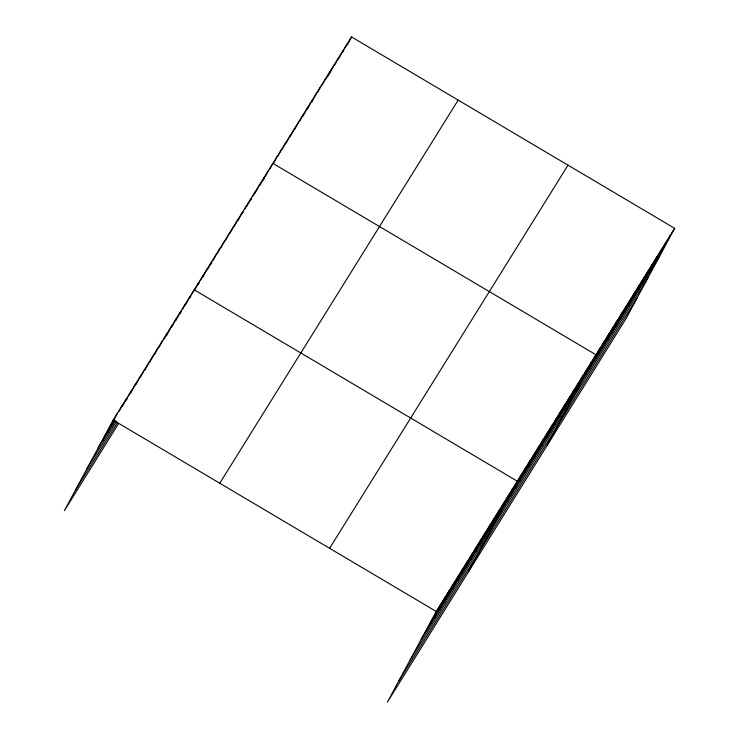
<?xml version="1.0" encoding="UTF-8"?>
<svg xmlns="http://www.w3.org/2000/svg" width="739" height="739" viewBox="0 0 739 739"><rect width="100%" height="100%" fill="white"/><g stroke="black" fill="none" stroke-linecap="round" stroke-linejoin="round"><path stroke-width="1.11" d="M674.624 228.323L436.222 611.458L387.439 702.05L625.85 318.915L674.624 228.323L351.561 36.95L113.15 420.085L64.376 510.677L118.416 423.835M102.675 440.666L117.658 412.852M107.183 433.433L114.139 420.519M118.951 411.577L122.157 405.609M111.681 426.191L114.896 420.232M122.378 406.321L126.665 398.376M126.351 400.076L127.422 398.09M128.494 396.104L131.163 391.143M130.849 392.843L135.671 383.901M135.893 384.613L140.17 376.668M140.392 377.38L144.678 369.426M144.899 370.137L149.176 362.193M149.934 361.907L153.684 354.951M154.442 354.674L158.183 347.718M158.94 347.432L162.691 340.476M163.984 339.201L167.19 333.243M166.349 335.94L171.697 326.01M171.919 326.712L176.196 318.768M175.882 320.477L180.704 311.535M180.39 313.234L181.461 311.248M182.533 309.262L185.203 304.292M185.424 305.004L189.711 297.06M189.932 297.771L191.004 295.785M192.066 293.799L194.209 289.817L517.282 481.191L468.498 571.783M194.302 290.741L198.579 282.797M198.135 284.709L199.207 282.723M200.278 280.737L202.948 275.776M202.504 277.688L207.326 268.747M207.41 269.67L211.696 261.726M210.717 264.636L211.788 262.65M212.85 260.664L216.065 254.696M217.229 253.634L220.434 247.676M221.063 247.602L224.804 240.655M225.432 240.581L229.173 233.626M229.801 233.561L233.552 226.605M234.171 226.531L237.921 219.575M238.013 220.499L242.29 212.555M242.383 213.479L243.454 211.493M244.517 209.506L246.66 205.534M246.752 206.458L251.029 198.505M250.586 200.426L251.657 198.44M252.729 196.445L255.398 191.484M254.955 193.396L259.777 184.454M259.86 185.378L264.146 177.434M263.167 180.344L264.239 178.358M265.301 176.372L268.516 170.413M269.68 169.342L272.885 163.384L595.948 354.757L547.174 445.349M273.513 163.319L277.254 156.363M277.882 156.289L281.624 149.333M282.252 149.269L285.993 142.313M286.085 143.237L290.372 135.292M290.464 136.216L294.741 128.263M294.833 129.186L299.11 121.242M299.738 121.168L303.48 114.212M303.036 116.134L307.849 107.192M307.406 109.104L312.218 100.171M311.775 102.084L316.597 93.142M317.752 92.079L320.966 86.121M322.121 85.059L325.336 79.091M325.964 79.027L329.705 72.071M328.19 75.978L334.074 65.05M334.702 64.977L338.444 58.021M338.536 58.944L342.822 51M342.905 51.924L343.977 49.938M345.048 47.952L347.191 43.971M347.284 44.894L351.561 36.95M425.747 632.039L440.721 604.225M430.246 624.797L445.229 596.983M434.754 617.564L449.728 589.75M439.252 610.331L454.236 582.508M443.76 603.089L458.734 575.275M448.259 595.856L463.242 568.042M452.767 588.614L467.741 560.799M457.265 581.381L472.249 553.566M461.773 574.138L476.747 546.324M466.272 566.905L481.255 539.091M470.78 559.663L485.754 531.849M475.279 552.43L490.262 524.616M479.787 545.197L494.76 517.374M484.285 537.955L499.268 510.141M488.793 530.722L503.767 502.908M493.292 523.48L508.275 495.666M497.8 516.247L512.774 488.433M506.668 501.984L521.651 474.17M511.037 494.964L526.02 467.14M515.416 487.934L530.39 460.12M519.785 480.913L534.759 453.099M524.154 473.884L539.128 446.07M528.524 466.863L543.498 439.049M532.893 459.843L547.876 432.019M537.262 452.813L552.245 424.999M541.641 445.793L556.615 417.978M546.01 438.763L560.984 410.949M550.379 431.742L565.353 403.928M554.749 424.722L569.723 396.898M559.118 417.692L574.101 389.878M563.487 410.672L578.471 382.857M567.866 403.642L582.84 375.828M572.235 396.621L587.209 368.807M576.605 389.601L591.579 361.777M585.343 375.551L600.327 347.736M589.713 368.521L604.696 340.707M594.091 361.5L609.065 333.686M598.461 354.48L613.435 326.666M602.83 347.45L617.804 319.636M607.199 340.43L622.173 312.615M611.569 333.4L626.552 305.586M615.938 326.379L630.921 298.565M620.317 319.359L635.291 291.545M624.686 312.329L639.66 284.515M629.055 305.309L644.029 277.494M633.425 298.279L648.399 270.465M637.794 291.258L652.768 263.444M642.163 284.238L657.147 256.424M646.533 277.208L661.516 249.394M650.911 270.188L665.885 242.374M655.281 263.158L670.255 235.344M98.176 447.899L115.062 420.768M87.017 468.618L116.291 421.581M75.526 489.966L117.741 422.117M219.76 483.241L458.171 100.107M329.603 548.31L568.014 165.167M421.239 639.272L659.65 256.137M410.09 659.992L648.491 276.857M398.598 681.33L637 298.196M113.15 420.085L436.222 611.458"/></g></svg>
